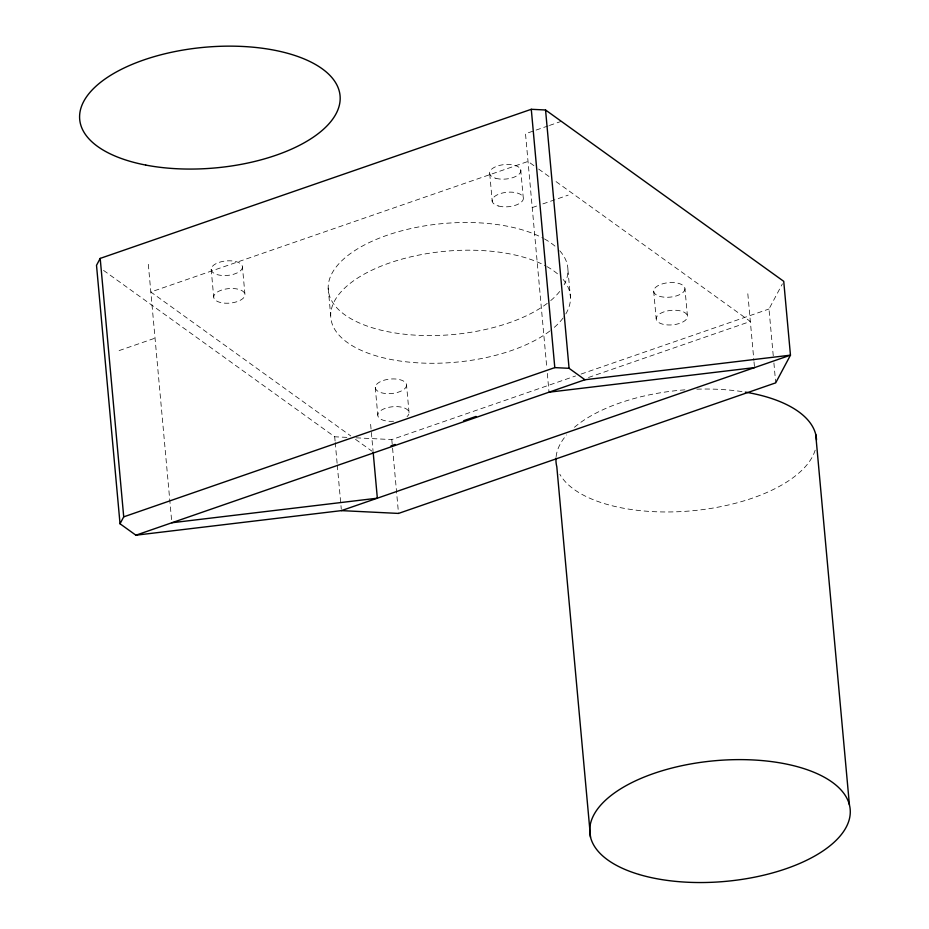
<?xml version="1.0" encoding="UTF-8"?>
<svg xmlns="http://www.w3.org/2000/svg" width="929" height="929" viewBox="0 0 929 929"><rect width="100%" height="100%" fill="white"/><g stroke="black" fill="none" stroke-linecap="round" stroke-linejoin="round"><path stroke-width="0.7" stroke-dasharray="4.64 3.48" d="M773.253 355.865L768.991 309.009L782.404 283.844M548.122 125.914L525.5 133.741L546.798 367.663M549.457 125.45L561.43 121.304M119.109 350.593L155.038 338.156M532.224 207.585L537.543 205.739M542.873 203.904L568.153 195.148M356.109 437.826L391.794 439.58L575.597 375.955M581.078 374.062L768.991 309.009M588.487 377.488L750.342 321.457L553.905 180.063M103.549 270.397L334.695 436.781L347.551 437.408M533.908 165.664L528.02 161.437L150.835 292.008L350.79 435.945M538.611 169.055L549.202 176.673M355.505 439.336L371.972 451.192M773.903 362.972L775.703 382.853M747.822 293.773L753.884 360.394M754.011 361.846L754.534 367.605M684.952 288.733A15.688 7.269 -5.2 0 1 661.611 296.804A15.688 7.269 -5.2 0 1 661.367 284.193A15.688 7.269 -5.2 0 1 684.952 288.733L687.472 316.417A15.688 7.269 -5.2 0 1 664.13 324.5A15.688 7.269 -5.2 0 1 663.887 311.889A15.688 7.269 -5.2 0 1 687.472 316.417M653.679 291.091L656.199 318.786M567.944 269.991L570.464 297.675M547.32 373.435L549.027 392.189M520.704 169.647L523.224 197.343M489.746 173.944L492.265 201.639M406.542 385.105A15.688 7.269 -5.2 0 1 383.212 393.188A15.688 7.269 -5.2 0 1 382.969 380.576A15.688 7.269 -5.2 0 1 406.542 385.105L409.062 412.801M391.794 439.58L392.444 446.686M392.572 448.103L398.518 513.423M375.27 387.474L377.789 415.158M370.625 424.344L373.017 450.646M328.192 288.095L330.712 315.79M334.695 436.781L335.09 441.043M335.218 442.459L337.157 463.757M337.285 465.185L341.291 509.197M242.457 266.995A15.688 7.269 -5.2 0 1 219.128 275.077A15.688 7.269 -5.2 0 1 218.884 262.454A15.688 7.269 -5.2 0 1 242.457 266.995L244.977 294.679A15.688 7.269 -5.2 0 1 221.648 302.761A15.688 7.269 -5.2 0 1 221.404 290.15A15.688 7.269 -5.2 0 1 244.977 294.679M211.185 269.352L213.705 297.048M148.315 264.324L171.83 522.76M559.781 250.795A120.271 55.717 -5.2 0 1 564.135 284.75M559.676 291.485A120.271 55.717 -5.2 0 1 548.354 302.517M547.262 303.353A120.271 55.717 -5.2 0 1 370.578 327.229A120.271 55.717 -5.2 0 1 365.364 244.478A120.271 55.717 -5.2 0 1 543.163 238.219M544.429 238.916A120.271 55.717 -5.2 0 1 555.89 246.917M393.571 421.255A15.688 7.269 -5.2 0 1 377.998 413.881A15.688 7.269 -5.2 0 1 398.646 406.728A15.688 7.269 -5.2 0 1 407.041 416.598M563.16 279.478A120.271 55.717 -5.2 0 1 563.88 316.928M563.055 318.055A120.271 55.717 -5.2 0 1 550.874 330.201M549.782 331.049A120.271 55.717 -5.2 0 1 373.098 354.913A120.271 55.717 -5.2 0 1 367.884 272.162A120.271 55.717 -5.2 0 1 545.683 265.915M546.949 266.6A120.271 55.717 -5.2 0 1 558.41 274.612M815.163 450.182A130.734 60.571 -5.2 0 1 692.72 510.729A130.734 60.571 -5.2 0 1 559.873 474.313M556.123 456.65A130.734 60.571 -5.2 0 1 566.667 434.9M574.447 427.27A130.734 60.571 -5.2 0 1 685.451 389.797M696.866 389.181A130.734 60.571 -5.2 0 1 743.885 391.887M495.865 178.31A15.688 7.269 -5.2 0 0 520.751 171.551A15.688 7.269 -5.2 0 0 499.059 165.536A15.688 7.269 -5.2 0 0 495.865 178.31M498.385 205.994A15.688 7.269 -5.2 0 0 523.271 199.236A15.688 7.269 -5.2 0 0 501.579 193.232A15.688 7.269 -5.2 0 0 498.385 205.994"/><path stroke-width="1.39" d="M100.193 258.401L96.511 265.322L120.027 523.77L135.913 535.197L341.419 510.625L398.518 513.423L775.703 382.853L790.463 355.168L783.739 281.336L545.555 109.994L531.283 109.297L100.193 258.401L123.72 516.849L120.027 523.77M123.72 516.849L554.799 367.617L569.071 368.314L584.945 379.752L790.463 355.168L341.419 510.625M390.97 445.862L395.092 444.434M463.676 420.698L476.02 416.424M135.913 535.197L584.945 379.752M549.027 392.189L754.534 367.605M171.83 522.76L377.348 498.188L373.144 452.04M815.697 434.284L849.42 804.862M545.555 109.994L569.071 368.314M531.283 109.297L554.799 367.617M590.53 837.296L556.808 466.718A130.734 60.571 -5.2 0 1 555.995 458.102M745.337 392.131A130.734 60.571 -5.2 0 1 816.533 439.986M639.036 874.468A130.734 60.571 -5.2 0 0 848.885 820.771A130.734 60.571 -5.2 0 0 672.027 768.004A130.734 60.571 -5.2 0 0 639.036 874.468M145.737 165.072A130.734 60.571 -5.2 0 0 340.177 97.766A130.734 60.571 -5.2 0 0 143.716 59.979A130.734 60.571 -5.2 0 0 145.737 165.072"/></g></svg>
